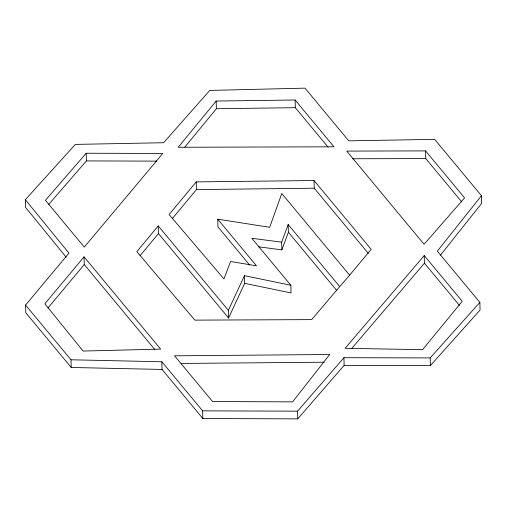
<?xml version="1.0" encoding="UTF-8"?>
<svg xmlns="http://www.w3.org/2000/svg" width="507" height="507" viewBox="0 0 507 507"><rect width="100%" height="100%" fill="white"/><g stroke="black" fill="none" stroke-linecap="round" stroke-linejoin="round"><path stroke-width="0.76" d="M258.31 246.782L281.854 249.856L281.651 242.175L288.191 224.563L339.703 286.607L311.659 319.625L194.846 320.126L136.846 251.675L158.241 225.888L228.365 310.347L228.568 318.028L158.444 233.569L158.241 225.888M281.854 249.856L288.394 232.244L288.191 224.563M228.365 310.347L244.463 275.669L290.834 285.257L291.031 292.945L244.666 283.35L228.568 318.028M481.447 195.702L437.326 251.142L479.863 302.381L480.066 310.062L430.38 365.598L344.139 365.376L297.755 418.858L202.825 418.535L162.069 369.451L161.866 361.77L70.999 359.78L25.578 305.075L68.958 253.151L25.35 199.682L75.347 144.406L163.603 142.72L209.746 90.43L304.992 88.142L348.734 140.832L434.676 139.368L481.447 195.702L481.65 203.383L440.469 255.129M216.178 101.039L178.185 147.271L333.98 146.808L295.118 100.006L216.178 101.039L216.381 108.72L184.89 147.043M140.027 255.756L158.444 233.569M349.627 275.2L371.149 249.324L314.036 180.536L196.234 181.893L169.104 214.543L223.942 278.901L230.603 261.492L256.485 265.833L217.763 219.195L269.699 227.294L281.784 193.484L349.627 275.2L339.703 286.607M172.317 218.599L196.437 189.574L196.234 181.893M84.048 256.84L44.844 303.801L83.135 351.066L160.637 349.095L84.048 256.84L84.244 264.521L154.793 349.494M48.064 307.869L84.244 264.521M424.245 255.534L345.102 348.309L422.591 349.659L462.219 301.272L424.245 255.534L424.448 263.215L459.424 305.347M351.465 348.765L424.448 263.215M86.203 153.241L45.434 200.278L84.295 247.08L162.779 153.456L86.203 153.241L86.399 160.922L48.735 204.384M297.755 418.858L297.552 411.177L343.936 357.695L430.177 357.917L479.863 302.381M216.381 108.72L295.321 107.687L328.124 147.195M196.437 189.574L314.239 188.217L368.316 253.354M181.094 363.437L324.353 362.226M425.588 150.896L346.718 151.092L424.086 244.285L464.589 197.876L425.588 150.896L425.785 158.577L461.795 201.944M352.435 158.761L425.785 158.577M86.399 160.922L156.663 161.125M161.866 361.77L202.623 410.854L297.552 411.177M25.578 305.075L25.781 312.756L71.202 367.467L162.069 369.451M281.651 242.175L251.827 238.284L290.834 285.257M288.394 232.244L336.876 290.638M249.647 265.041L217.966 226.883L217.763 219.195M66.189 257.188L25.553 207.363L25.35 199.682M430.177 357.917L430.38 365.598M343.936 357.695L344.139 365.376M314.036 180.536L314.239 188.217M295.118 100.006L295.321 107.687M244.463 275.669L244.666 283.35M202.623 410.854L202.825 418.535M70.999 359.78L71.202 367.467M329.689 354.501L292.615 401.855L212.541 401.544L174.56 355.806L329.689 354.501"/></g></svg>
